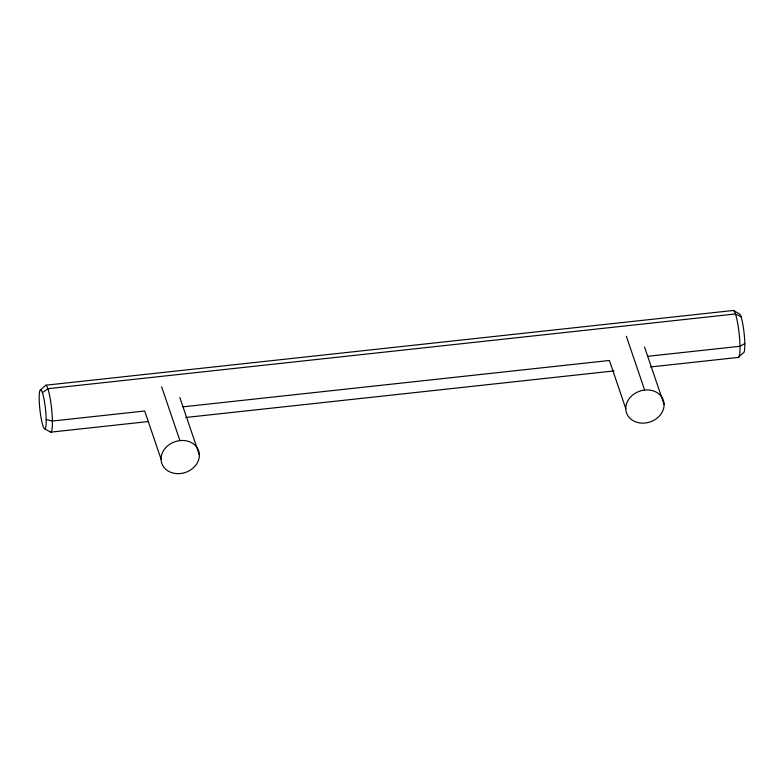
<?xml version="1.0" encoding="UTF-8"?>
<svg xmlns="http://www.w3.org/2000/svg" width="784" height="784" viewBox="0 0 784 784"><rect width="100%" height="100%" fill="white"/><g stroke="black" fill="none" stroke-linecap="round" stroke-linejoin="round"><path stroke-width="1.18" d="M40.69 389.756L45.805 385.209L733.393 310.464L739.312 313.806A19.659 2.803 83.8 0 1 744.183 333.915A19.659 2.803 83.8 0 1 743.31 352.878L738.195 357.426L650.573 366.951M42.405 392.666L47.863 388.707L735.441 313.953L741.017 316.716M744.8 343.608L739.988 346.283L647.702 356.318M182.995 406.837L609.393 360.483L625.779 408.631M44.688 428.828A19.659 2.803 83.8 0 0 44.188 400.026A19.659 2.803 83.8 0 0 39.2 399.027A19.659 2.803 83.8 0 0 44.688 428.828L50.607 432.17L147.97 421.586M185.69 417.49L614.058 370.92M46.187 419.558L52.41 421.028L144.687 411.002L161.063 459.15M644.536 346.998L664.087 404.466A19.463 16.239 -18.8 0 1 635.599 421.851A19.463 16.239 -18.8 0 1 635.099 393.323A19.463 16.239 -18.8 0 1 664.087 404.466M626.347 336.277L644.644 390.079M179.82 397.517L199.371 454.985A19.463 16.239 -18.8 0 1 170.892 472.37A19.463 16.239 -18.8 0 1 170.393 443.842A19.463 16.239 -18.8 0 1 199.371 454.985M161.631 386.796L179.928 440.598M45.805 385.209A23.628 3.371 83.8 0 1 51.666 409.385A23.628 3.371 83.8 0 1 50.607 432.17M733.393 310.464A23.628 3.371 83.8 0 1 739.253 334.631A23.628 3.371 83.8 0 1 738.195 357.426"/></g></svg>
